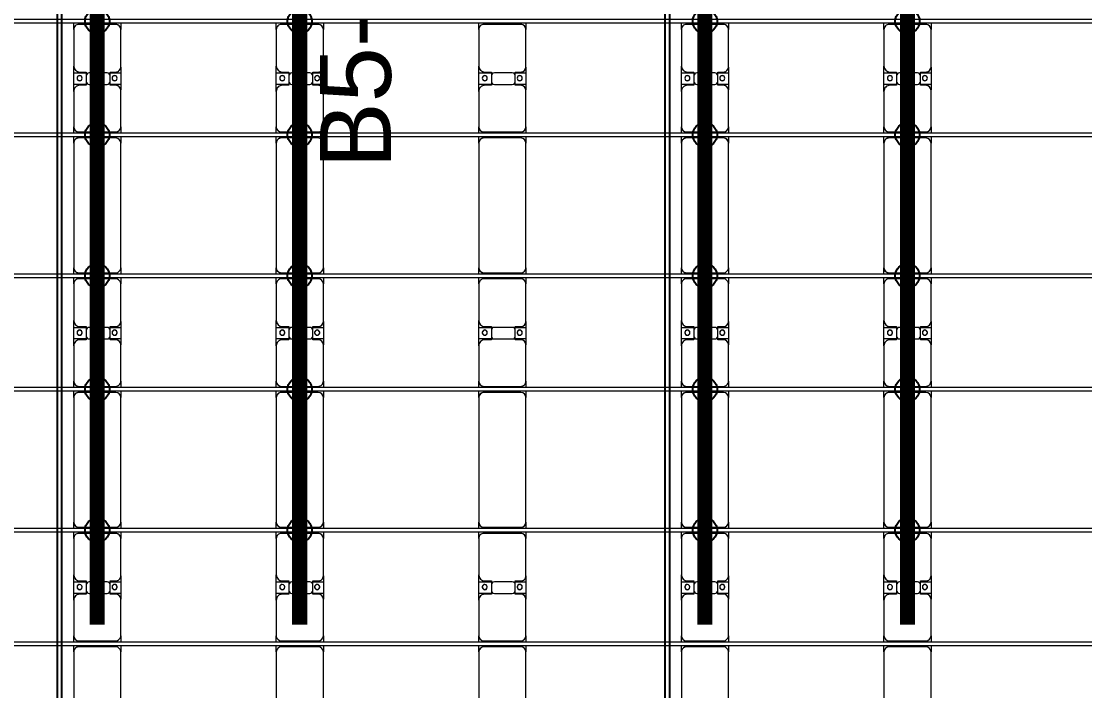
# Model space of a CAD drawing. Header units: millimetres. Extents: x -147246 to 112336, y -213734 to -86506.
# Drawn here: x -74865 to -64365, y -108718 to -102115 of the extents above; entities that cross this region are included whole.
import ezdxf

# ---------------------------------------------------------------- set-up
doc = ezdxf.new("R2010")
doc.units = ezdxf.units.MM
doc.layers.add('A-GENM', color=13, linetype='Continuous', lineweight=9)
doc.layers.add('S-BEAM', color=12, linetype='Continuous', lineweight=9)
doc.layers.add('GC-GHI CHU', color=2, linetype='Continuous')
doc.layers.add('GC-HOP 40x60 GIA CUONG', color=1, linetype='Continuous')
doc.styles.add('GC_VN', font='arial.ttf')

# ---------------------------------------------------------------- blocks, each defined once
blk = doc.blocks.new('Dai phao do pin - DẢI PHAO ĐỠ PIN-30447-BỐ TRÍ KHUNG KẾT CẤU BÈ PIN 05')
at = {"layer": 'A-GENM', "color": 7}
for p, q in [((5729, 223), (5790, 223)), ((6160, 223), (5790, 223)), ((6160, 223), (6332, 223)), ((6218, 223), (6385, 223)), ((6218, 118), (6218, 223)), ((6332, 223), (6332, 118)), ((6750, 223), (6390, 223)), ((6750, 223), (6809, 223)), ((6849, 223), (6910, 223)), ((8140, 223), (6910, 223)), ((8140, 223), (8199, 223)), ((8239, 223), (8300, 223)), ((8670, 223), (8300, 223)), ((8670, 223), (8842, 223)), ((8728, 223), (8900, 223)), ((8728, 118), (8728, 223)), ((8842, 223), (8842, 118)), ((9260, 223), (8900, 223)), ((9260, 223), (9319, 223)), ((9359, 223), (9420, 223)), ((10650, 223), (9420, 223)), ((10650, 223), (10709, 223)), ((10749, 223), (10810, 223)), ((11180, 223), (10810, 223)), ((11180, 223), (11352, 223)), ((11238, 223), (11410, 223)), ((11238, 118), (11238, 223)), ((11352, 223), (11352, 118)), ((11770, 223), (11410, 223)), ((11770, 223), (11829, 223)), ((11869, 223), (11930, 223)), ((13160, 223), (11930, 223)), ((5740, 173), (5740, -192)), ((6210, 118), (6210, 173)), ((6302, 118), (6210, 118)), ((6340, 118), (6248, 118)), ((6340, 173), (6340, 118)), ((6800, -192), (6800, 173)), ((6860, 173), (6860, -192)), ((8190, -192), (8190, 173)), ((8250, 173), (8250, -192)), ((8720, 118), (8720, 173)), ((8812, 118), (8720, 118)), ((8850, 118), (8758, 118)), ((8850, 173), (8850, 118)), ((9310, -192), (9310, 173)), ((9370, 173), (9370, -192)), ((10700, -192), (10700, 173)), ((10760, 173), (10760, -192)), ((11230, 118), (11230, 173)), ((11322, 118), (11230, 118)), ((11360, 118), (11268, 118)), ((11360, 173), (11360, 118)), ((11820, -192), (11820, 173)), ((11880, 173), (11880, -192)), ((6218, 88), (6218, -88)), ((6332, -88), (6332, 88)), ((8728, 88), (8728, -88)), ((8842, -88), (8842, 88)), ((11238, 88), (11238, -88)), ((11352, -88), (11352, 88)), ((6210, -182), (6210, -118)), ((6210, -118), (6302, -118)), ((6218, -242), (6218, -118)), ((6248, -118), (6340, -118)), ((6332, -118), (6332, -242)), ((6340, -118), (6340, -182)), ((8720, -182), (8720, -118)), ((8720, -118), (8812, -118)), ((8728, -242), (8728, -118)), ((8758, -118), (8850, -118)), ((8842, -118), (8842, -242)), ((8850, -118), (8850, -182)), ((11230, -182), (11230, -118)), ((11230, -118), (11322, -118)), ((11238, -242), (11238, -118)), ((11268, -118), (11360, -118)), ((11352, -118), (11352, -242)), ((11360, -118), (11360, -182)), ((5790, -242), (5729, -242)), ((5790, -242), (6150, -242)), ((6332, -242), (6150, -242)), ((6400, -242), (6218, -242)), ((6400, -242), (6750, -242)), ((6809, -242), (6750, -242)), ((6910, -242), (6849, -242)), ((6910, -242), (8140, -242)), ((8199, -242), (8140, -242)), ((8300, -242), (8239, -242)), ((8300, -242), (8660, -242)), ((8842, -242), (8660, -242)), ((8910, -242), (8728, -242)), ((8910, -242), (9260, -242)), ((9319, -242), (9260, -242)), ((9420, -242), (9359, -242)), ((9420, -242), (10650, -242)), ((10709, -242), (10650, -242)), ((10810, -242), (10749, -242)), ((10810, -242), (11170, -242)), ((11352, -242), (11170, -242)), ((11420, -242), (11238, -242)), ((11420, -242), (11770, -242)), ((11829, -242), (11770, -242)), ((11930, -242), (11869, -242)), ((11930, -242), (13160, -242))]:
    blk.add_line(p, q, dxfattribs=at)
for centre, radius, start, end in [((5790, 173), 50, 90, 180), ((6160, 173), 50, 0, 90), ((6390, 173), 50, 90, 180), ((6750, 173), 50, 0, 90), ((6910, 173), 50, 90, 180), ((6910, 173), 50, 90, 180), ((8140, 173), 50, 0, 90), ((8140, 173), 50, 45, 90), ((8300, 173), 50, 90, 180), ((8670, 173), 50, 0, 90), ((8900, 173), 50, 90, 180), ((9260, 173), 50, 360, 90), ((9420, 173), 50, 90, 180), ((9420, 173), 50, 90, 180), ((10650, 173), 50, 0, 90), ((10650, 173), 50, 45, 90), ((10810, 173), 50, 90, 180), ((11180, 173), 50, 360, 90), ((11410, 173), 50, 90, 180), ((11770, 173), 50, 0, 90), ((11930, 173), 50, 90, 180), ((11930, 173), 50, 90, 180), ((5790, 173), 50, 135, 180), ((6160, 173), 50, 0, 45), ((6248, 88), 30, 90, 180), ((6269, 162), 25, 0, 180), ((6269, 162), 25, 180, 0), ((6271, 162), 25, 0, 180), ((6271, 162), 25, 180, 360), ((6302, 88), 30, 0, 90), ((6390, 173), 50, 135, 180), ((6750, 173), 50, 0, 45), ((8300, 173), 50, 135, 180), ((8670, 173), 50, 0, 45), ((8758, 88), 30, 90, 180), ((8779, 162), 25, 0, 180), ((8779, 162), 25, 180, 360), ((8781, 162), 25, 0, 180), ((8781, 162), 25, 180, 360), ((8812, 88), 30, 0, 90), ((8900, 173), 50, 135, 180), ((9260, 173), 50, 0, 45), ((10810, 173), 50, 135, 180), ((11180, 173), 50, 360, 45), ((11268, 88), 30, 90, 180), ((11289, 162), 25, 0, 180), ((11289, 162), 25, 180, 0), ((11291, 162), 25, 0, 180), ((11291, 162), 25, 180, 0), ((11322, 88), 30, 0, 90), ((11410, 173), 50, 135, 180), ((11770, 173), 50, 0, 45), ((6248, -88), 30, 180, 270), ((6302, -88), 30, 270, 0), ((8758, -88), 30, 180, 270), ((8812, -88), 30, 270, 360), ((11268, -88), 30, 180, 270), ((11322, -88), 30, 270, 360), ((5790, -192), 50, 180, 270), ((5790, -192), 50, 180, 225), ((6150, -182), 60, 270, 360), ((6150, -182), 60, 330, 0), ((6269, -183), 25, 0, 180), ((6269, -183), 25, 180, 0), ((6271, -183), 25, 0, 180), ((6271, -183), 25, 180, 0), ((6400, -182), 60, 180, 270), ((6400, -182), 60, 180, 210), ((6750, -192), 50, 270, 0), ((6750, -192), 50, 315, 0), ((6910, -192), 50, 180, 270), ((6910, -192), 50, 180, 255), ((8140, -192), 50, 270, 0), ((8140, -192), 50, 270, 345), ((8300, -192), 50, 180, 270), ((8300, -192), 50, 180, 225), ((8660, -182), 60, 270, 0), ((8660, -182), 60, 330, 0), ((8779, -183), 25, 0, 180), ((8779, -183), 25, 180, 0), ((8781, -183), 25, 0, 180), ((8781, -183), 25, 180, 0), ((8910, -182), 60, 180, 270), ((8910, -182), 60, 180, 210), ((9260, -192), 50, 270, 360), ((9260, -192), 50, 315, 0), ((9420, -192), 50, 180, 270), ((9420, -192), 50, 180, 255), ((10650, -192), 50, 270, 0), ((10650, -192), 50, 270, 345), ((10810, -192), 50, 180, 270), ((10810, -192), 50, 180, 225), ((11170, -182), 60, 270, 360), ((11170, -182), 60, 330, 360), ((11289, -183), 25, 360, 180), ((11289, -183), 25, 180, 0), ((11291, -183), 25, 360, 180), ((11291, -183), 25, 180, 360), ((11420, -182), 60, 180, 270), ((11420, -182), 60, 180, 210), ((11770, -192), 50, 270, 0), ((11770, -192), 50, 315, 0), ((11930, -192), 50, 180, 270), ((11930, -192), 50, 180, 255)]:
    blk.add_arc(centre, radius, start, end, dxfattribs=at)
blk = doc.blocks.new('Dai phao do pin - DẢI PHAO ĐỠ PIN-30478-BỐ TRÍ KHUNG KẾT CẤU BÈ PIN 05')
at = {"layer": 'A-GENM', "color": 7}
for p, q in [((5729, 223), (5790, 223)), ((6160, 223), (5790, 223)), ((6160, 223), (6332, 223)), ((6218, 223), (6385, 223)), ((6218, 118), (6218, 223)), ((6332, 223), (6332, 118)), ((6750, 223), (6390, 223)), ((6750, 223), (6809, 223)), ((6849, 223), (6910, 223)), ((8140, 223), (6910, 223)), ((8140, 223), (8199, 223)), ((8239, 223), (8300, 223)), ((8670, 223), (8300, 223)), ((8670, 223), (8842, 223)), ((8728, 223), (8900, 223)), ((8728, 118), (8728, 223)), ((8842, 223), (8842, 118)), ((9260, 223), (8900, 223)), ((9260, 223), (9319, 223)), ((9359, 223), (9420, 223)), ((10650, 223), (9420, 223)), ((10650, 223), (10709, 223)), ((10749, 223), (10810, 223)), ((11180, 223), (10810, 223)), ((11180, 223), (11352, 223)), ((11238, 223), (11410, 223)), ((11238, 118), (11238, 223)), ((11352, 223), (11352, 118)), ((11770, 223), (11410, 223)), ((11770, 223), (11829, 223)), ((11869, 223), (11930, 223)), ((13160, 223), (11930, 223)), ((5740, 173), (5740, -192)), ((6210, 118), (6210, 173)), ((6302, 118), (6210, 118)), ((6340, 118), (6248, 118)), ((6340, 173), (6340, 118)), ((6800, -192), (6800, 173)), ((6860, 173), (6860, -192)), ((8190, -192), (8190, 173)), ((8250, 173), (8250, -192)), ((8720, 118), (8720, 173)), ((8812, 118), (8720, 118)), ((8850, 118), (8758, 118)), ((8850, 173), (8850, 118)), ((9310, -192), (9310, 173)), ((9370, 173), (9370, -192)), ((10700, -192), (10700, 173)), ((10760, 173), (10760, -192)), ((11230, 118), (11230, 173)), ((11322, 118), (11230, 118)), ((11360, 118), (11268, 118)), ((11360, 173), (11360, 118)), ((11820, -192), (11820, 173)), ((11880, 173), (11880, -192)), ((6218, 88), (6218, -88)), ((6332, -88), (6332, 88)), ((8728, 88), (8728, -88)), ((8842, -88), (8842, 88)), ((11238, 88), (11238, -88)), ((11352, -88), (11352, 88)), ((6210, -182), (6210, -118)), ((6210, -118), (6302, -118)), ((6218, -242), (6218, -118)), ((6248, -118), (6340, -118)), ((6332, -118), (6332, -242)), ((6340, -118), (6340, -182)), ((8720, -182), (8720, -118)), ((8720, -118), (8812, -118)), ((8728, -242), (8728, -118)), ((8758, -118), (8850, -118)), ((8842, -118), (8842, -242)), ((8850, -118), (8850, -182)), ((11230, -182), (11230, -118)), ((11230, -118), (11322, -118)), ((11238, -242), (11238, -118)), ((11268, -118), (11360, -118)), ((11352, -118), (11352, -242)), ((11360, -118), (11360, -182)), ((5790, -242), (5729, -242)), ((5790, -242), (6150, -242)), ((6332, -242), (6150, -242)), ((6400, -242), (6218, -242)), ((6400, -242), (6750, -242)), ((6809, -242), (6750, -242)), ((6910, -242), (6849, -242)), ((6910, -242), (8140, -242)), ((8199, -242), (8140, -242)), ((8300, -242), (8239, -242)), ((8300, -242), (8660, -242)), ((8842, -242), (8660, -242)), ((8910, -242), (8728, -242)), ((8910, -242), (9260, -242)), ((9319, -242), (9260, -242)), ((9420, -242), (9359, -242)), ((9420, -242), (10650, -242)), ((10709, -242), (10650, -242)), ((10810, -242), (10749, -242)), ((10810, -242), (11170, -242)), ((11352, -242), (11170, -242)), ((11420, -242), (11238, -242)), ((11420, -242), (11770, -242)), ((11829, -242), (11770, -242)), ((11930, -242), (11869, -242)), ((11930, -242), (13160, -242))]:
    blk.add_line(p, q, dxfattribs=at)
for centre, radius, start, end in [((5790, 173), 50, 90, 180), ((6160, 173), 50, 0, 90), ((6390, 173), 50, 90, 180), ((6750, 173), 50, 0, 90), ((6910, 173), 50, 90, 180), ((6910, 173), 50, 90, 180), ((8140, 173), 50, 0, 90), ((8140, 173), 50, 45, 90), ((8300, 173), 50, 90, 180), ((8670, 173), 50, 0, 90), ((8900, 173), 50, 90, 180), ((9260, 173), 50, 360, 90), ((9420, 173), 50, 90, 180), ((9420, 173), 50, 90, 180), ((10650, 173), 50, 0, 90), ((10650, 173), 50, 45, 90), ((10810, 173), 50, 90, 180), ((11180, 173), 50, 360, 90), ((11410, 173), 50, 90, 180), ((11770, 173), 50, 0, 90), ((11930, 173), 50, 90, 180), ((11930, 173), 50, 90, 180), ((5790, 173), 50, 135, 180), ((6160, 173), 50, 0, 45), ((6248, 88), 30, 90, 180), ((6269, 162), 25, 0, 180), ((6269, 162), 25, 180, 0), ((6271, 162), 25, 0, 180), ((6271, 162), 25, 180, 360), ((6302, 88), 30, 0, 90), ((6390, 173), 50, 135, 180), ((6750, 173), 50, 0, 45), ((8300, 173), 50, 135, 180), ((8670, 173), 50, 0, 45), ((8758, 88), 30, 90, 180), ((8779, 162), 25, 0, 180), ((8779, 162), 25, 180, 360), ((8781, 162), 25, 0, 180), ((8781, 162), 25, 180, 360), ((8812, 88), 30, 0, 90), ((8900, 173), 50, 135, 180), ((9260, 173), 50, 0, 45), ((10810, 173), 50, 135, 180), ((11180, 173), 50, 360, 45), ((11268, 88), 30, 90, 180), ((11289, 162), 25, 0, 180), ((11289, 162), 25, 180, 0), ((11291, 162), 25, 0, 180), ((11291, 162), 25, 180, 0), ((11322, 88), 30, 0, 90), ((11410, 173), 50, 135, 180), ((11770, 173), 50, 0, 45), ((6248, -88), 30, 180, 270), ((6302, -88), 30, 270, 0), ((8758, -88), 30, 180, 270), ((8812, -88), 30, 270, 360), ((11268, -88), 30, 180, 270), ((11322, -88), 30, 270, 360), ((5790, -192), 50, 180, 270), ((5790, -192), 50, 180, 225), ((6150, -182), 60, 270, 360), ((6150, -182), 60, 330, 0), ((6269, -183), 25, 0, 180), ((6269, -183), 25, 180, 0), ((6271, -183), 25, 0, 180), ((6271, -183), 25, 180, 0), ((6400, -182), 60, 180, 270), ((6400, -182), 60, 180, 210), ((6750, -192), 50, 270, 0), ((6750, -192), 50, 315, 0), ((6910, -192), 50, 180, 270), ((6910, -192), 50, 180, 255), ((8140, -192), 50, 270, 0), ((8140, -192), 50, 270, 345), ((8300, -192), 50, 180, 270), ((8300, -192), 50, 180, 225), ((8660, -182), 60, 270, 0), ((8660, -182), 60, 330, 0), ((8779, -183), 25, 0, 180), ((8779, -183), 25, 180, 0), ((8781, -183), 25, 0, 180), ((8781, -183), 25, 180, 0), ((8910, -182), 60, 180, 270), ((8910, -182), 60, 180, 210), ((9260, -192), 50, 270, 360), ((9260, -192), 50, 315, 0), ((9420, -192), 50, 180, 270), ((9420, -192), 50, 180, 255), ((10650, -192), 50, 270, 0), ((10650, -192), 50, 270, 345), ((10810, -192), 50, 180, 270), ((10810, -192), 50, 180, 225), ((11170, -182), 60, 270, 360), ((11170, -182), 60, 330, 360), ((11289, -183), 25, 360, 180), ((11289, -183), 25, 180, 0), ((11291, -183), 25, 360, 180), ((11291, -183), 25, 180, 360), ((11420, -182), 60, 180, 270), ((11420, -182), 60, 180, 210), ((11770, -192), 50, 270, 0), ((11770, -192), 50, 315, 0), ((11930, -192), 50, 180, 270), ((11930, -192), 50, 180, 255)]:
    blk.add_arc(centre, radius, start, end, dxfattribs=at)
blk = doc.blocks.new('Dai phao do pin - DẢI PHAO ĐỠ PIN-30509-BỐ TRÍ KHUNG KẾT CẤU BÈ PIN 05')
at = {"layer": 'A-GENM', "color": 7}
for p, q in [((5729, 223), (5790, 223)), ((6160, 223), (5790, 223)), ((6160, 223), (6332, 223)), ((6218, 223), (6385, 223)), ((6218, 118), (6218, 223)), ((6332, 223), (6332, 118)), ((6750, 223), (6390, 223)), ((6750, 223), (6809, 223)), ((6849, 223), (6910, 223)), ((8140, 223), (6910, 223)), ((8140, 223), (8199, 223)), ((8239, 223), (8300, 223)), ((8670, 223), (8300, 223)), ((8670, 223), (8842, 223)), ((8728, 223), (8900, 223)), ((8728, 118), (8728, 223)), ((8842, 223), (8842, 118)), ((9260, 223), (8900, 223)), ((9260, 223), (9319, 223)), ((9359, 223), (9420, 223)), ((10650, 223), (9420, 223)), ((10650, 223), (10709, 223)), ((10749, 223), (10810, 223)), ((11180, 223), (10810, 223)), ((11180, 223), (11352, 223)), ((11238, 223), (11410, 223)), ((11238, 118), (11238, 223)), ((11352, 223), (11352, 118)), ((11770, 223), (11410, 223)), ((11770, 223), (11829, 223)), ((11869, 223), (11930, 223)), ((13160, 223), (11930, 223)), ((5740, 173), (5740, -192)), ((6210, 118), (6210, 173)), ((6302, 118), (6210, 118)), ((6340, 118), (6248, 118)), ((6340, 173), (6340, 118)), ((6800, -192), (6800, 173)), ((6860, 173), (6860, -192)), ((8190, -192), (8190, 173)), ((8250, 173), (8250, -192)), ((8720, 118), (8720, 173)), ((8812, 118), (8720, 118)), ((8850, 118), (8758, 118)), ((8850, 173), (8850, 118)), ((9310, -192), (9310, 173)), ((9370, 173), (9370, -192)), ((10700, -192), (10700, 173)), ((10760, 173), (10760, -192)), ((11230, 118), (11230, 173)), ((11322, 118), (11230, 118)), ((11360, 118), (11268, 118)), ((11360, 173), (11360, 118)), ((11820, -192), (11820, 173)), ((11880, 173), (11880, -192)), ((6218, 88), (6218, -88)), ((6332, -88), (6332, 88)), ((8728, 88), (8728, -88)), ((8842, -88), (8842, 88)), ((11238, 88), (11238, -88)), ((11352, -88), (11352, 88)), ((6210, -182), (6210, -118)), ((6210, -118), (6302, -118)), ((6218, -242), (6218, -118)), ((6248, -118), (6340, -118)), ((6332, -118), (6332, -242)), ((6340, -118), (6340, -182)), ((8720, -182), (8720, -118)), ((8720, -118), (8812, -118)), ((8728, -242), (8728, -118)), ((8758, -118), (8850, -118)), ((8842, -118), (8842, -242)), ((8850, -118), (8850, -182)), ((11230, -182), (11230, -118)), ((11230, -118), (11322, -118)), ((11238, -242), (11238, -118)), ((11268, -118), (11360, -118)), ((11352, -118), (11352, -242)), ((11360, -118), (11360, -182)), ((5790, -242), (5729, -242)), ((5790, -242), (6150, -242)), ((6332, -242), (6150, -242)), ((6400, -242), (6218, -242)), ((6400, -242), (6750, -242)), ((6809, -242), (6750, -242)), ((6910, -242), (6849, -242)), ((6910, -242), (8140, -242)), ((8199, -242), (8140, -242)), ((8300, -242), (8239, -242)), ((8300, -242), (8660, -242)), ((8842, -242), (8660, -242)), ((8910, -242), (8728, -242)), ((8910, -242), (9260, -242)), ((9319, -242), (9260, -242)), ((9420, -242), (9359, -242)), ((9420, -242), (10650, -242)), ((10709, -242), (10650, -242)), ((10810, -242), (10749, -242)), ((10810, -242), (11170, -242)), ((11352, -242), (11170, -242)), ((11420, -242), (11238, -242)), ((11420, -242), (11770, -242)), ((11829, -242), (11770, -242)), ((11930, -242), (11869, -242)), ((11930, -242), (13160, -242))]:
    blk.add_line(p, q, dxfattribs=at)
for centre, radius, start, end in [((5790, 173), 50, 90, 180), ((6160, 173), 50, 0, 90), ((6390, 173), 50, 90, 180), ((6750, 173), 50, 0, 90), ((6910, 173), 50, 90, 180), ((6910, 173), 50, 90, 180), ((8140, 173), 50, 0, 90), ((8140, 173), 50, 45, 90), ((8300, 173), 50, 90, 180), ((8670, 173), 50, 0, 90), ((8900, 173), 50, 90, 180), ((9260, 173), 50, 360, 90), ((9420, 173), 50, 90, 180), ((9420, 173), 50, 90, 180), ((10650, 173), 50, 0, 90), ((10650, 173), 50, 45, 90), ((10810, 173), 50, 90, 180), ((11180, 173), 50, 360, 90), ((11410, 173), 50, 90, 180), ((11770, 173), 50, 0, 90), ((11930, 173), 50, 90, 180), ((11930, 173), 50, 90, 180), ((5790, 173), 50, 135, 180), ((6160, 173), 50, 0, 45), ((6248, 88), 30, 90, 180), ((6269, 162), 25, 0, 180), ((6269, 162), 25, 180, 0), ((6271, 162), 25, 0, 180), ((6271, 162), 25, 180, 360), ((6302, 88), 30, 0, 90), ((6390, 173), 50, 135, 180), ((6750, 173), 50, 0, 45), ((8300, 173), 50, 135, 180), ((8670, 173), 50, 0, 45), ((8758, 88), 30, 90, 180), ((8779, 162), 25, 0, 180), ((8779, 162), 25, 180, 360), ((8781, 162), 25, 0, 180), ((8781, 162), 25, 180, 360), ((8812, 88), 30, 0, 90), ((8900, 173), 50, 135, 180), ((9260, 173), 50, 0, 45), ((10810, 173), 50, 135, 180), ((11180, 173), 50, 360, 45), ((11268, 88), 30, 90, 180), ((11289, 162), 25, 0, 180), ((11289, 162), 25, 180, 0), ((11291, 162), 25, 0, 180), ((11291, 162), 25, 180, 0), ((11322, 88), 30, 0, 90), ((11410, 173), 50, 135, 180), ((11770, 173), 50, 0, 45), ((6248, -88), 30, 180, 270), ((6302, -88), 30, 270, 0), ((8758, -88), 30, 180, 270), ((8812, -88), 30, 270, 360), ((11268, -88), 30, 180, 270), ((11322, -88), 30, 270, 360), ((5790, -192), 50, 180, 270), ((5790, -192), 50, 180, 225), ((6150, -182), 60, 270, 360), ((6150, -182), 60, 330, 0), ((6269, -183), 25, 0, 180), ((6269, -183), 25, 180, 0), ((6271, -183), 25, 0, 180), ((6271, -183), 25, 180, 0), ((6400, -182), 60, 180, 270), ((6400, -182), 60, 180, 210), ((6750, -192), 50, 270, 0), ((6750, -192), 50, 315, 0), ((6910, -192), 50, 180, 270), ((6910, -192), 50, 180, 255), ((8140, -192), 50, 270, 0), ((8140, -192), 50, 270, 345), ((8300, -192), 50, 180, 270), ((8300, -192), 50, 180, 225), ((8660, -182), 60, 270, 0), ((8660, -182), 60, 330, 0), ((8779, -183), 25, 0, 180), ((8779, -183), 25, 180, 0), ((8781, -183), 25, 0, 180), ((8781, -183), 25, 180, 0), ((8910, -182), 60, 180, 270), ((8910, -182), 60, 180, 210), ((9260, -192), 50, 270, 360), ((9260, -192), 50, 315, 0), ((9420, -192), 50, 180, 270), ((9420, -192), 50, 180, 255), ((10650, -192), 50, 270, 0), ((10650, -192), 50, 270, 345), ((10810, -192), 50, 180, 270), ((10810, -192), 50, 180, 225), ((11170, -182), 60, 270, 360), ((11170, -182), 60, 330, 360), ((11289, -183), 25, 360, 180), ((11289, -183), 25, 180, 0), ((11291, -183), 25, 360, 180), ((11291, -183), 25, 180, 360), ((11420, -182), 60, 180, 270), ((11420, -182), 60, 180, 210), ((11770, -192), 50, 270, 0), ((11770, -192), 50, 315, 0), ((11930, -192), 50, 180, 270), ((11930, -192), 50, 180, 255)]:
    blk.add_arc(centre, radius, start, end, dxfattribs=at)
blk = doc.blocks.new('Dai phao do pin - DẢI PHAO ĐỠ PIN-30540-BỐ TRÍ KHUNG KẾT CẤU BÈ PIN 05')
at = {"layer": 'A-GENM', "color": 7}
for p, q in [((5729, 223), (5790, 223)), ((6160, 223), (5790, 223)), ((6160, 223), (6332, 223)), ((6218, 223), (6385, 223)), ((6218, 118), (6218, 223)), ((6332, 223), (6332, 118)), ((6750, 223), (6390, 223)), ((6750, 223), (6809, 223)), ((6849, 223), (6910, 223)), ((8140, 223), (6910, 223)), ((8140, 223), (8199, 223)), ((8239, 223), (8300, 223)), ((8670, 223), (8300, 223)), ((8670, 223), (8842, 223)), ((8728, 223), (8900, 223)), ((8728, 118), (8728, 223)), ((8842, 223), (8842, 118)), ((9260, 223), (8900, 223)), ((9260, 223), (9319, 223)), ((9359, 223), (9420, 223)), ((10650, 223), (9420, 223)), ((10650, 223), (10709, 223)), ((10749, 223), (10810, 223)), ((11180, 223), (10810, 223)), ((11180, 223), (11352, 223)), ((11238, 223), (11410, 223)), ((11238, 118), (11238, 223)), ((11352, 223), (11352, 118)), ((11770, 223), (11410, 223)), ((11770, 223), (11829, 223)), ((11869, 223), (11930, 223)), ((13160, 223), (11930, 223)), ((5740, 173), (5740, -192)), ((6210, 118), (6210, 173)), ((6302, 118), (6210, 118)), ((6340, 118), (6248, 118)), ((6340, 173), (6340, 118)), ((6800, -192), (6800, 173)), ((6860, 173), (6860, -192)), ((8190, -192), (8190, 173)), ((8250, 173), (8250, -192)), ((8720, 118), (8720, 173)), ((8812, 118), (8720, 118)), ((8850, 118), (8758, 118)), ((8850, 173), (8850, 118)), ((9310, -192), (9310, 173)), ((9370, 173), (9370, -192)), ((10700, -192), (10700, 173)), ((10760, 173), (10760, -192)), ((11230, 118), (11230, 173)), ((11322, 118), (11230, 118)), ((11360, 118), (11268, 118)), ((11360, 173), (11360, 118)), ((11820, -192), (11820, 173)), ((11880, 173), (11880, -192)), ((6218, 88), (6218, -88)), ((6332, -88), (6332, 88)), ((8728, 88), (8728, -88)), ((8842, -88), (8842, 88)), ((11238, 88), (11238, -88)), ((11352, -88), (11352, 88)), ((6210, -182), (6210, -118)), ((6210, -118), (6302, -118)), ((6218, -242), (6218, -118)), ((6248, -118), (6340, -118)), ((6332, -118), (6332, -242)), ((6340, -118), (6340, -182)), ((8720, -182), (8720, -118)), ((8720, -118), (8812, -118)), ((8728, -242), (8728, -118)), ((8758, -118), (8850, -118)), ((8842, -118), (8842, -242)), ((8850, -118), (8850, -182)), ((11230, -182), (11230, -118)), ((11230, -118), (11322, -118)), ((11238, -242), (11238, -118)), ((11268, -118), (11360, -118)), ((11352, -118), (11352, -242)), ((11360, -118), (11360, -182)), ((5790, -242), (5729, -242)), ((5790, -242), (6150, -242)), ((6332, -242), (6150, -242)), ((6400, -242), (6218, -242)), ((6400, -242), (6750, -242)), ((6809, -242), (6750, -242)), ((6910, -242), (6849, -242)), ((6910, -242), (8140, -242)), ((8199, -242), (8140, -242)), ((8300, -242), (8239, -242)), ((8300, -242), (8660, -242)), ((8842, -242), (8660, -242)), ((8910, -242), (8728, -242)), ((8910, -242), (9260, -242)), ((9319, -242), (9260, -242)), ((9420, -242), (9359, -242)), ((9420, -242), (10650, -242)), ((10709, -242), (10650, -242)), ((10810, -242), (10749, -242)), ((10810, -242), (11170, -242)), ((11352, -242), (11170, -242)), ((11420, -242), (11238, -242)), ((11420, -242), (11770, -242)), ((11829, -242), (11770, -242)), ((11930, -242), (11869, -242)), ((11930, -242), (13160, -242))]:
    blk.add_line(p, q, dxfattribs=at)
for centre, radius, start, end in [((5790, 173), 50, 90, 180), ((6160, 173), 50, 0, 90), ((6390, 173), 50, 90, 180), ((6750, 173), 50, 0, 90), ((6910, 173), 50, 90, 180), ((6910, 173), 50, 90, 179.2588), ((8140, 173), 50, 0, 90), ((8140, 173), 50, 45, 90), ((8300, 173), 50, 90, 180), ((8670, 173), 50, 0, 90), ((8900, 173), 50, 90, 180), ((9260, 173), 50, 360, 90), ((9420, 173), 50, 90, 180), ((9420, 173), 50, 90, 180), ((10650, 173), 50, 0, 90), ((10650, 173), 50, 45, 90), ((10810, 173), 50, 90, 180), ((11180, 173), 50, 360, 90), ((11410, 173), 50, 90, 180), ((11770, 173), 50, 0, 90), ((11930, 173), 50, 90, 180), ((11930, 173), 50, 90, 180), ((5790, 173), 50, 135, 180), ((6160, 173), 50, 0, 45), ((6248, 88), 30, 90, 180), ((6269, 162), 25, 0, 180), ((6269, 162), 25, 180, 0), ((6271, 162), 25, 0, 180), ((6271, 162), 25, 180, 360), ((6302, 88), 30, 0, 90), ((6390, 173), 50, 135, 180), ((6750, 173), 50, 0, 45), ((8300, 173), 50, 135, 180), ((8670, 173), 50, 0, 45), ((8758, 88), 30, 90, 180), ((8779, 162), 25, 0, 180), ((8779, 162), 25, 180, 360), ((8781, 162), 25, 0, 180), ((8781, 162), 25, 180, 360), ((8812, 88), 30, 0, 90), ((8900, 173), 50, 135, 180), ((9260, 173), 50, 0, 45), ((10810, 173), 50, 135, 180), ((11180, 173), 50, 360, 45), ((11268, 88), 30, 90, 180), ((11289, 162), 25, 0, 180), ((11289, 162), 25, 180, 0), ((11291, 162), 25, 0, 180), ((11291, 162), 25, 180, 0), ((11322, 88), 30, 0, 90), ((11410, 173), 50, 135, 180), ((11770, 173), 50, 0, 45), ((6248, -88), 30, 180, 270), ((6302, -88), 30, 270, 0), ((8758, -88), 30, 180, 270), ((8812, -88), 30, 270, 360), ((11268, -88), 30, 180, 270), ((11322, -88), 30, 270, 360), ((5790, -192), 50, 180, 270), ((5790, -192), 50, 180, 225), ((6150, -182), 60, 270, 360), ((6150, -182), 60, 330, 0), ((6269, -183), 25, 0, 180), ((6269, -183), 25, 180, 0), ((6271, -183), 25, 0, 180), ((6271, -183), 25, 180, 0), ((6400, -182), 60, 180, 270), ((6400, -182), 60, 180, 210), ((6750, -192), 50, 270, 0), ((6750, -192), 50, 315, 0), ((6910, -192), 50, 180, 270), ((6910, -192), 50, 180.7541, 255), ((8140, -192), 50, 270, 0), ((8140, -192), 50, 270, 345), ((8300, -192), 50, 180, 270), ((8300, -192), 50, 180, 225), ((8660, -182), 60, 270, 0), ((8660, -182), 60, 330, 0), ((8779, -183), 25, 0, 180), ((8779, -183), 25, 180, 0), ((8781, -183), 25, 0, 180), ((8781, -183), 25, 180, 0), ((8910, -182), 60, 180, 270), ((8910, -182), 60, 180, 210), ((9260, -192), 50, 270, 360), ((9260, -192), 50, 315, 0), ((9420, -192), 50, 180, 270), ((9420, -192), 50, 180, 255), ((10650, -192), 50, 270, 0), ((10650, -192), 50, 270, 345), ((10810, -192), 50, 180, 270), ((10810, -192), 50, 180, 225), ((11170, -182), 60, 270, 360), ((11170, -182), 60, 330, 360), ((11289, -183), 25, 360, 180), ((11289, -183), 25, 180, 0), ((11291, -183), 25, 360, 180), ((11291, -183), 25, 180, 360), ((11420, -182), 60, 180, 270), ((11420, -182), 60, 180, 210), ((11770, -192), 50, 270, 0), ((11770, -192), 50, 315, 0), ((11930, -192), 50, 180, 270), ((11930, -192), 50, 180, 255)]:
    blk.add_arc(centre, radius, start, end, dxfattribs=at)
blk = doc.blocks.new('Dai phao do pin - DẢI PHAO ĐỠ PIN-30571-BỐ TRÍ KHUNG KẾT CẤU BÈ PIN 05')
at = {"layer": 'A-GENM', "color": 7}
for p, q in [((5729, 223), (5790, 223)), ((6160, 223), (5790, 223)), ((6160, 223), (6332, 223)), ((6218, 223), (6385, 223)), ((6218, 118), (6218, 223)), ((6332, 223), (6332, 118)), ((6750, 223), (6390, 223)), ((6750, 223), (6809, 223)), ((6849, 223), (6910, 223)), ((8140, 223), (6910, 223)), ((8140, 223), (8199, 223)), ((8239, 223), (8300, 223)), ((8670, 223), (8300, 223)), ((8670, 223), (8842, 223)), ((8728, 223), (8900, 223)), ((8728, 118), (8728, 223)), ((8842, 223), (8842, 118)), ((9260, 223), (8900, 223)), ((9260, 223), (9319, 223)), ((9359, 223), (9420, 223)), ((10650, 223), (9420, 223)), ((10650, 223), (10709, 223)), ((10749, 223), (10810, 223)), ((11180, 223), (10810, 223)), ((11180, 223), (11352, 223)), ((11238, 223), (11410, 223)), ((11238, 118), (11238, 223)), ((11352, 223), (11352, 118)), ((11770, 223), (11410, 223)), ((11770, 223), (11829, 223)), ((11869, 223), (11930, 223)), ((13160, 223), (11930, 223)), ((5740, 173), (5740, -192)), ((6210, 118), (6210, 173)), ((6302, 118), (6210, 118)), ((6340, 118), (6248, 118)), ((6340, 173), (6340, 118)), ((6800, -192), (6800, 173)), ((6860, 173), (6860, -192)), ((8190, -192), (8190, 173)), ((8250, 173), (8250, -192)), ((8720, 118), (8720, 173)), ((8812, 118), (8720, 118)), ((8850, 118), (8758, 118)), ((8850, 173), (8850, 118)), ((9310, -192), (9310, 173)), ((9370, 173), (9370, -192)), ((10700, -192), (10700, 173)), ((10760, 173), (10760, -192)), ((11230, 118), (11230, 173)), ((11322, 118), (11230, 118)), ((11360, 118), (11268, 118)), ((11360, 173), (11360, 118)), ((11820, -192), (11820, 173)), ((11880, 173), (11880, -192)), ((6218, 88), (6218, -88)), ((6332, -88), (6332, 88)), ((8728, 88), (8728, -88)), ((8842, -88), (8842, 88)), ((11238, 88), (11238, -88)), ((11352, -88), (11352, 88)), ((6210, -182), (6210, -118)), ((6210, -118), (6302, -118)), ((6218, -242), (6218, -118)), ((6248, -118), (6340, -118)), ((6332, -118), (6332, -242)), ((6340, -118), (6340, -182)), ((8720, -182), (8720, -118)), ((8720, -118), (8812, -118)), ((8728, -242), (8728, -118)), ((8758, -118), (8850, -118)), ((8842, -118), (8842, -242)), ((8850, -118), (8850, -182)), ((11230, -182), (11230, -118)), ((11230, -118), (11322, -118)), ((11238, -242), (11238, -118)), ((11268, -118), (11360, -118)), ((11352, -118), (11352, -242)), ((11360, -118), (11360, -182)), ((5790, -242), (5729, -242)), ((5790, -242), (6150, -242)), ((6332, -242), (6150, -242)), ((6400, -242), (6218, -242)), ((6400, -242), (6750, -242)), ((6809, -242), (6750, -242)), ((6910, -242), (6849, -242)), ((6910, -242), (8140, -242)), ((8199, -242), (8140, -242)), ((8300, -242), (8239, -242)), ((8300, -242), (8660, -242)), ((8842, -242), (8660, -242)), ((8910, -242), (8728, -242)), ((8910, -242), (9260, -242)), ((9319, -242), (9260, -242)), ((9420, -242), (9359, -242)), ((9420, -242), (10650, -242)), ((10709, -242), (10650, -242)), ((10810, -242), (10749, -242)), ((10810, -242), (11170, -242)), ((11352, -242), (11170, -242)), ((11420, -242), (11238, -242)), ((11420, -242), (11770, -242)), ((11829, -242), (11770, -242)), ((11930, -242), (11869, -242)), ((11930, -242), (13160, -242))]:
    blk.add_line(p, q, dxfattribs=at)
for centre, radius, start, end in [((5790, 173), 50, 90, 180), ((6160, 173), 50, 0, 90), ((6390, 173), 50, 90, 180), ((6750, 173), 50, 0, 90), ((6910, 173), 50, 90, 180), ((6910, 173), 50, 90, 179.3292), ((8140, 173), 50, 0, 90), ((8140, 173), 50, 45, 90), ((8300, 173), 50, 90, 180), ((8670, 173), 50, 0, 90), ((8900, 173), 50, 90, 180), ((9260, 173), 50, 360, 90), ((9420, 173), 50, 90, 180), ((9420, 173), 50, 90, 180), ((10650, 173), 50, 0, 90), ((10650, 173), 50, 45, 90), ((10810, 173), 50, 90, 180), ((11180, 173), 50, 360, 90), ((11410, 173), 50, 90, 180), ((11770, 173), 50, 0, 90), ((11930, 173), 50, 90, 180), ((11930, 173), 50, 90, 180), ((5790, 173), 50, 135, 180), ((6160, 173), 50, 0, 45), ((6248, 88), 30, 90, 180), ((6269, 162), 25, 0, 180), ((6269, 162), 25, 180, 0), ((6271, 162), 25, 0, 180), ((6271, 162), 25, 180, 360), ((6302, 88), 30, 0, 90), ((6390, 173), 50, 135, 180), ((6750, 173), 50, 0, 45), ((8300, 173), 50, 135, 180), ((8670, 173), 50, 0, 45), ((8758, 88), 30, 90, 180), ((8779, 162), 25, 0, 180), ((8779, 162), 25, 180, 360), ((8781, 162), 25, 0, 180), ((8781, 162), 25, 180, 360), ((8812, 88), 30, 0, 90), ((8900, 173), 50, 135, 180), ((9260, 173), 50, 0, 45), ((10810, 173), 50, 135, 180), ((11180, 173), 50, 360, 45), ((11268, 88), 30, 90, 180), ((11289, 162), 25, 0, 180), ((11289, 162), 25, 180, 0), ((11291, 162), 25, 0, 180), ((11291, 162), 25, 180, 0), ((11322, 88), 30, 0, 90), ((11410, 173), 50, 135, 180), ((11770, 173), 50, 0, 45), ((6248, -88), 30, 180, 270), ((6302, -88), 30, 270, 0), ((8758, -88), 30, 180, 270), ((8812, -88), 30, 270, 360), ((11268, -88), 30, 180, 270), ((11322, -88), 30, 270, 360), ((5790, -192), 50, 180, 270), ((5790, -192), 50, 180, 225), ((6150, -182), 60, 270, 360), ((6150, -182), 60, 330, 0), ((6269, -183), 25, 0, 180), ((6269, -183), 25, 180, 0), ((6271, -183), 25, 0, 180), ((6271, -183), 25, 180, 0), ((6400, -182), 60, 180, 270), ((6400, -182), 60, 180, 210), ((6750, -192), 50, 270, 0), ((6750, -192), 50, 315, 0), ((6910, -192), 50, 180, 270), ((6910, -192), 50, 180.6837, 255), ((8140, -192), 50, 270, 0), ((8140, -192), 50, 270, 345), ((8300, -192), 50, 180, 270), ((8300, -192), 50, 180, 225), ((8660, -182), 60, 270, 0), ((8660, -182), 60, 330, 0), ((8779, -183), 25, 0, 180), ((8779, -183), 25, 180, 0), ((8781, -183), 25, 0, 180), ((8781, -183), 25, 180, 0), ((8910, -182), 60, 180, 270), ((8910, -182), 60, 180, 210), ((9260, -192), 50, 270, 360), ((9260, -192), 50, 315, 0), ((9420, -192), 50, 180, 270), ((9420, -192), 50, 180, 255), ((10650, -192), 50, 270, 0), ((10650, -192), 50, 270, 345), ((10810, -192), 50, 180, 270), ((10810, -192), 50, 180, 225), ((11170, -182), 60, 270, 360), ((11170, -182), 60, 330, 360), ((11289, -183), 25, 360, 180), ((11289, -183), 25, 180, 0), ((11291, -183), 25, 360, 180), ((11291, -183), 25, 180, 360), ((11420, -182), 60, 180, 270), ((11420, -182), 60, 180, 210), ((11770, -192), 50, 270, 0), ((11770, -192), 50, 315, 0), ((11930, -192), 50, 180, 270), ((11930, -192), 50, 180, 255)]:
    blk.add_arc(centre, radius, start, end, dxfattribs=at)
blk = doc.blocks.new('Dầm C52 - Dầm C52-18764-BỐ TRÍ KHUNG KẾT CẤU BÈ PIN 05')
at = {"layer": 'S-BEAM', "color": 1}
for p, q in [((-74474, 20), (74474, 20)), ((74474, -20), (-74474, -20))]:
    blk.add_line(p, q, dxfattribs=at)
blk = doc.blocks.new('Dầm C52 - Dầm C52-18765-BỐ TRÍ KHUNG KẾT CẤU BÈ PIN 05')
at = {"layer": 'S-BEAM', "color": 1}
for p, q in [((-74474, 20), (74474, 20)), ((74474, -20), (-74474, -20))]:
    blk.add_line(p, q, dxfattribs=at)
blk = doc.blocks.new('Dầm C52 - Dầm C52-18766-BỐ TRÍ KHUNG KẾT CẤU BÈ PIN 05')
at = {"layer": 'S-BEAM', "color": 1}
for p, q in [((-74474, 20), (74474, 20)), ((74474, -20), (-74474, -20))]:
    blk.add_line(p, q, dxfattribs=at)
blk = doc.blocks.new('Dầm C52 - Hộp 40x60-V1-BỐ TRÍ KHUNG KẾT CẤU BÈ PIN 05')
at = {"layer": 'S-BEAM', "color": 3, "lineweight": 25}
for p, q in [((-55982, 20), (-17591, 20)), ((-17591, -20), (-55982, -20))]:
    blk.add_line(p, q, dxfattribs=at)
blk = doc.blocks.new('Dầm C52 - Hộp 40x60-25898-BỐ TRÍ KHUNG KẾT CẤU BÈ PIN 05')
at = {"layer": 'S-BEAM', "color": 3, "lineweight": 25}
for p, q in [((-55982, 20), (55982, 20)), ((55982, -20), (-55982, -20))]:
    blk.add_line(p, q, dxfattribs=at)
blk = doc.blocks.new('HOBANMONG_BEPIN 5_rvt-1-BỐ TRÍ KHUNG KẾT CẤU BÈ PIN 05')
at = {"layer": 'A-GENM', "color": 3, "lineweight": 25, "rotation": 269.9997710125194}
for name, p in [('Dai phao do pin - DẢI PHAO ĐỠ PIN-30447-BỐ TRÍ KHUNG KẾT CẤU BÈ PIN 05', (-74105, -96406)), ('Dai phao do pin - DẢI PHAO ĐỠ PIN-30478-BỐ TRÍ KHUNG KẾT CẤU BÈ PIN 05', (-72105, -96406)), ('Dai phao do pin - DẢI PHAO ĐỠ PIN-30509-BỐ TRÍ KHUNG KẾT CẤU BÈ PIN 05', (-70105, -96406)), ('Dai phao do pin - DẢI PHAO ĐỠ PIN-30540-BỐ TRÍ KHUNG KẾT CẤU BÈ PIN 05', (-68105, -96406)), ('Dai phao do pin - DẢI PHAO ĐỠ PIN-30571-BỐ TRÍ KHUNG KẾT CẤU BÈ PIN 05', (-66105, -96406))]:
    blk.add_blockref(name, p, dxfattribs=at)
at = {"layer": 'S-BEAM', "color": 3, "lineweight": 25}
for name, p, rotation in [('Dầm C52 - Hộp 40x60-V1-BỐ TRÍ KHUNG KẾT CẤU BÈ PIN 05', (-74486, -148537), 269.9997710125197), ('Dầm C52 - Hộp 40x60-25898-BỐ TRÍ KHUNG KẾT CẤU BÈ PIN 05', (-68486, -148537), 269.9997710125197), ('Dầm C52 - Dầm C52-18764-BỐ TRÍ KHUNG KẾT CẤU BÈ PIN 05', (-66080, -102115), 179.9997710135151), ('Dầm C52 - Dầm C52-18764-BỐ TRÍ KHUNG KẾT CẤU BÈ PIN 05', (-66080, -103235), 179.9997710135151), ('Dầm C52 - Dầm C52-18765-BỐ TRÍ KHUNG KẾT CẤU BÈ PIN 05', (-66080, -104625), 179.9997710135151), ('Dầm C52 - Dầm C52-18765-BỐ TRÍ KHUNG KẾT CẤU BÈ PIN 05', (-66080, -105745), 179.9997710135151), ('Dầm C52 - Dầm C52-18766-BỐ TRÍ KHUNG KẾT CẤU BÈ PIN 05', (-66080, -107135), 179.9997710135151), ('Dầm C52 - Dầm C52-18766-BỐ TRÍ KHUNG KẾT CẤU BÈ PIN 05', (-66080, -108255), 179.9997710135151)]:
    blk.add_blockref(name, p, dxfattribs=dict(at, rotation=rotation))

msp = doc.modelspace()

# ---------------------------------------------------------------- linework, layer by layer
at = {"layer": 'GC-HOP 40x60 GIA CUONG', "const_width": 150}
for points in [[(-74115, -108066), (-74115, -93066)], [(-72115, -108066), (-72115, -93066)], [(-68115, -108066), (-68115, -93066)], [(-66115, -108066), (-66115, -93066)]]:
    msp.add_lwpolyline(points, dxfattribs=at)
at = {"layer": 'GC-HOP 40x60 GIA CUONG'}
for centre in [(-74115, -102115), (-72115, -102115), (-68115, -102115), (-66115, -102115), (-74115, -103235), (-72115, -103235), (-68115, -103235), (-66115, -103235), (-74115, -104625), (-72115, -104625), (-68115, -104625), (-66115, -104625), (-74115, -105745), (-72115, -105745), (-68115, -105745), (-66115, -105745), (-74115, -107135), (-72115, -107135), (-68115, -107135), (-66115, -107135)]:
    msp.add_circle(centre, 120, dxfattribs=at)

# ---------------------------------------------------------------- block references
at = {"lineweight": 5}
msp.add_blockref('HOBANMONG_BEPIN 5_rvt-1-BỐ TRÍ KHUNG KẾT CẤU BÈ PIN 05', (0, 0), dxfattribs=at)

# ---------------------------------------------------------------- texts
at = {"layer": 'GC-GHI CHU', "style": 'GC_VN'}
msp.add_text('B5-39: 3×15,0 m', height=700, rotation=90, dxfattribs=at).set_placement((-71215, -103566))

doc.saveas('drawing.dxf')
